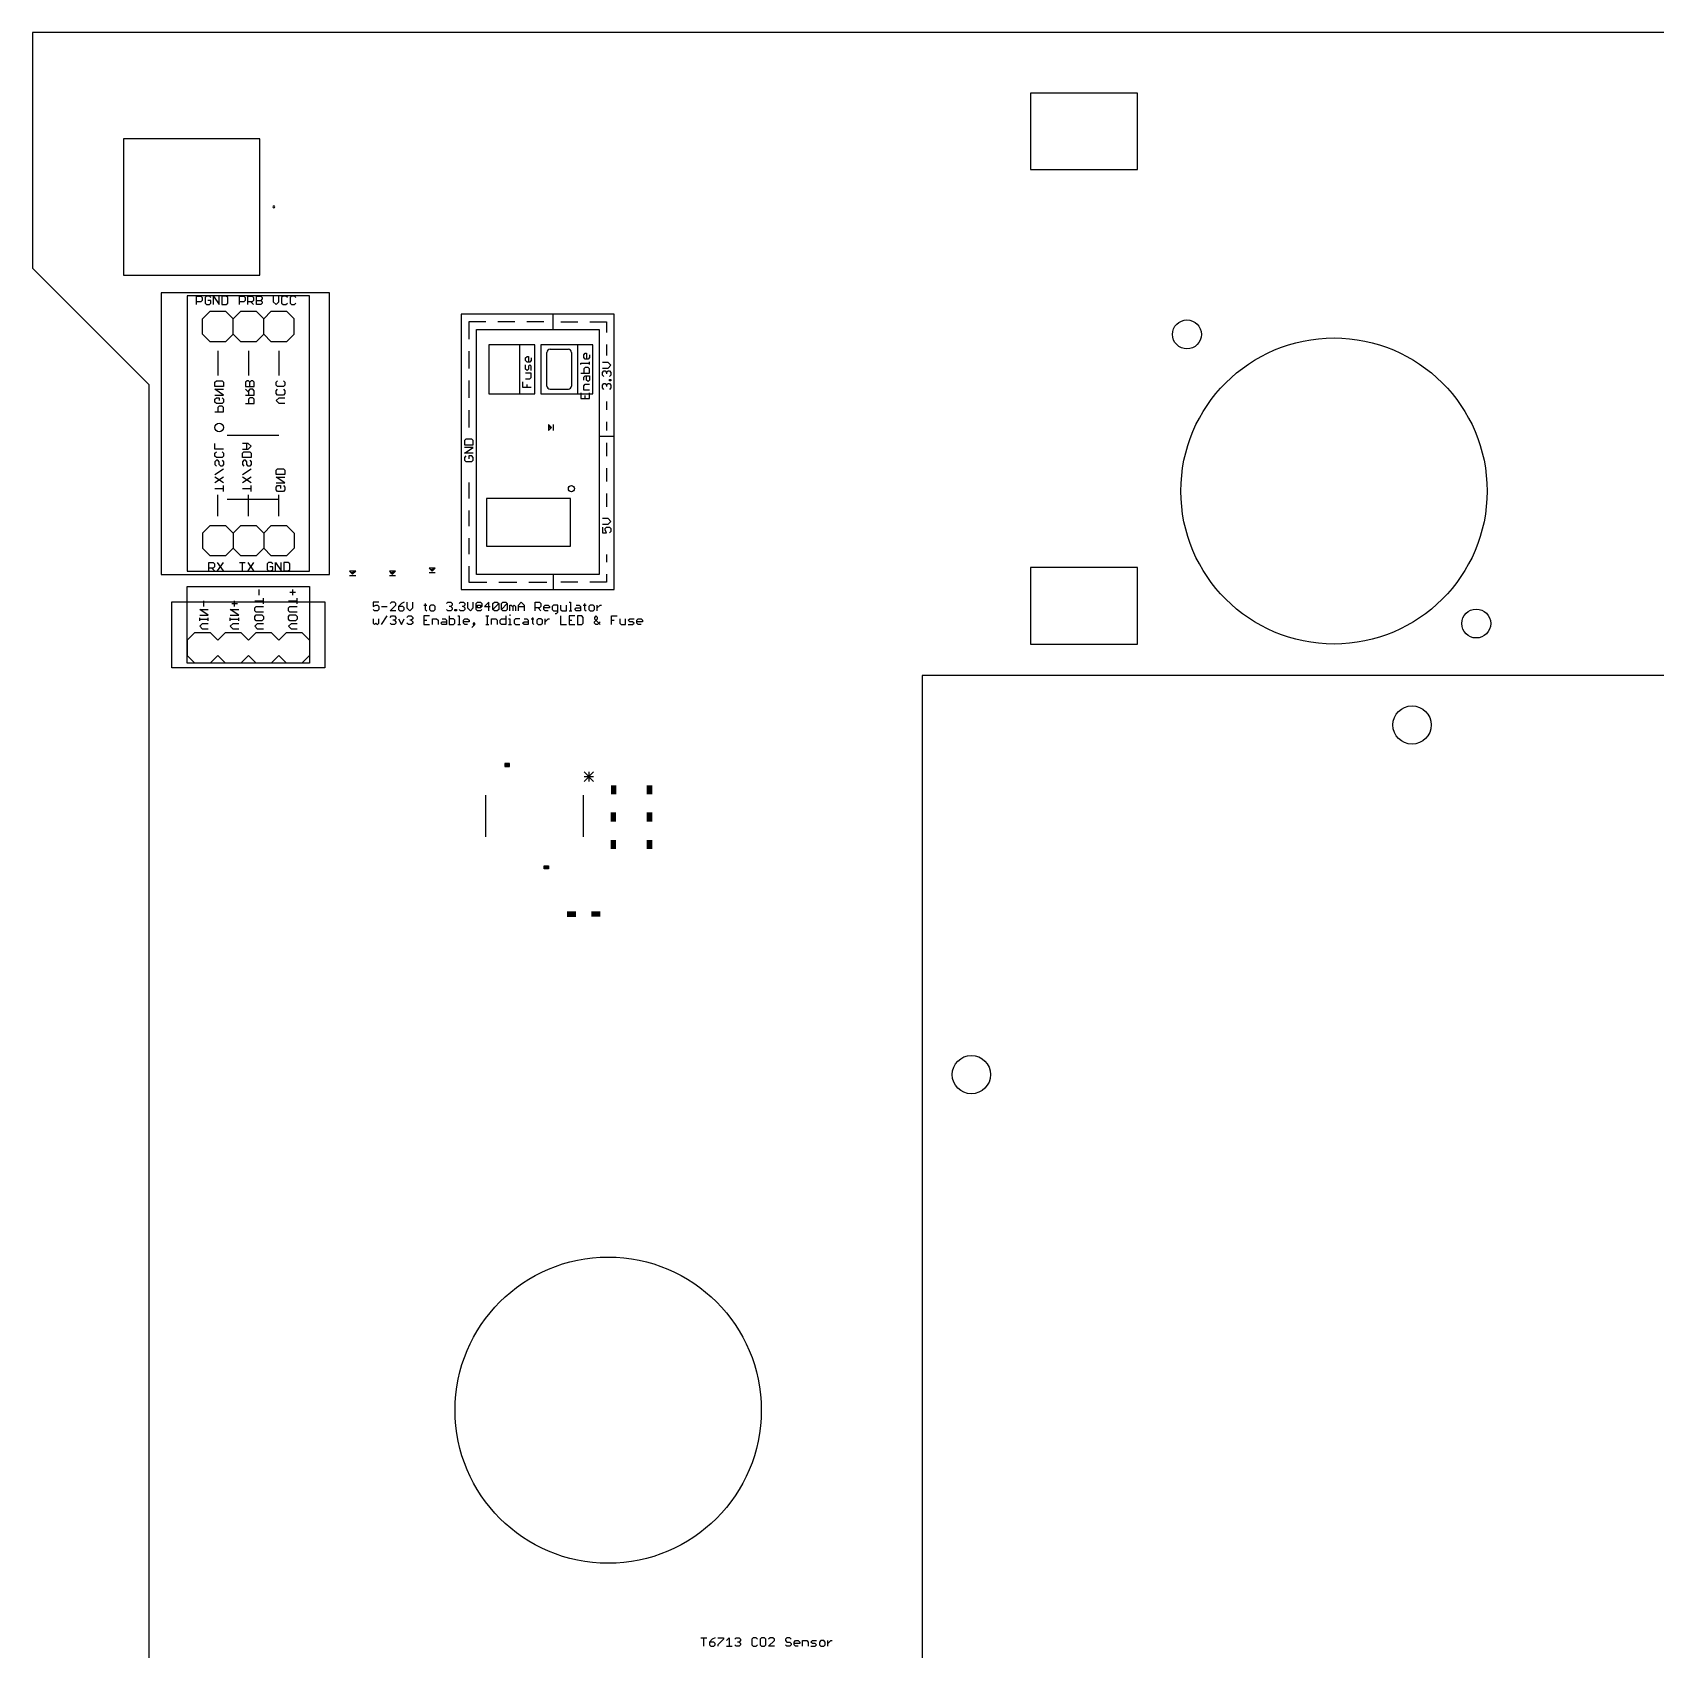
# Model space of a CAD drawing. Extents: x 0 to 11.5, y 0 to 11.2.
# Drawn here: x 0 to 5.3, y 5.93 to 11.21 of the extents above; entities that cross this region are included whole.
import ezdxf

# ---------------------------------------------------------------- set-up
doc = ezdxf.new("R2010")
doc.units = 0
for name, color, linetype in [('20', 53, 'CONTINUOUS'), ('21', 253, 'CONTINUOUS'), ('22', 253, 'CONTINUOUS')]:
    doc.layers.add(name, color=color, linetype=linetype)

# ---------------------------------------------------------------- blocks, each defined once
blk = doc.blocks.new('RECT')
blk.add_solid([(-0.5, -0.5), (0.5, -0.5), (-0.5, 0.5), (0.5, 0.5)])

msp = doc.modelspace()

# ---------------------------------------------------------------- linework, layer by layer
at = {"layer": '20'}
for p, q in [((5.969397, 11.21), (0, 11.21)), ((0, 11.21), (0, 10.44)), ((3.608784, 11.012234), (3.258784, 11.012234)), ((3.258784, 11.012234), (3.258784, 10.762234)), ((3.608784, 10.762234), (3.608784, 11.012234)), ((3.258784, 10.762234), (3.608784, 10.762234)), ((0, 10.44), (0.38, 10.06)), ((0.38, 10.06), (0.38, 1.16)), ((3.608784, 9.462234), (3.258784, 9.462234)), ((3.258784, 9.462234), (3.258784, 9.212234)), ((3.608784, 9.212234), (3.608784, 9.462234)), ((3.258784, 9.212234), (3.608784, 9.212234))]:
    msp.add_line(p, q, dxfattribs=at)
for centre, radius in [((3.769981, 10.223789), 0.04722), ((4.250055, 9.712234), 0.5), ((4.71448, 9.279379), 0.04722), ((4.505, 8.948), 0.0625), ((3.066, 7.806), 0.0625), ((1.88, 6.71), 0.5)]:
    msp.add_circle(centre, radius, dxfattribs=at)
at = {"layer": '21'}
for p, q in [((0.743, 10.863), (0.297, 10.863)), ((0.297, 10.863), (0.297, 10.417)), ((0.743, 10.417), (0.743, 10.863)), ((0.297, 10.417), (0.743, 10.417)), ((0.97, 10.36), (0.42, 10.36)), ((0.42, 10.36), (0.42, 9.44)), ((0.536, 10.321), (0.536, 10.349024)), ((0.536, 10.349024), (0.550012, 10.349024)), ((0.550012, 10.349024), (0.554683, 10.344353)), ((0.554683, 10.335012), (0.550012, 10.330341)), ((0.554683, 10.344353), (0.554683, 10.335012)), ((0.568294, 10.349024), (0.563624, 10.344353)), ((0.563624, 10.344353), (0.563624, 10.325671)), ((0.577635, 10.349024), (0.568294, 10.349024)), ((0.582306, 10.335012), (0.572965, 10.335012)), ((0.582306, 10.344353), (0.577635, 10.349024)), ((0.582306, 10.325671), (0.582306, 10.335012)), ((0.591247, 10.321), (0.591247, 10.349024)), ((0.591247, 10.349024), (0.60993, 10.321)), ((0.60993, 10.321), (0.60993, 10.349024)), ((0.618871, 10.349024), (0.618871, 10.321)), ((0.632883, 10.349024), (0.618871, 10.349024)), ((0.637553, 10.344353), (0.632883, 10.349024)), ((0.637553, 10.325671), (0.637553, 10.344353)), ((0.676, 10.321), (0.676, 10.349024)), ((0.676, 10.349024), (0.690012, 10.349024)), ((0.690012, 10.349024), (0.694683, 10.344353)), ((0.694683, 10.335012), (0.690012, 10.330341)), ((0.694683, 10.344353), (0.694683, 10.335012)), ((0.703624, 10.321), (0.703624, 10.349024)), ((0.703624, 10.349024), (0.717635, 10.349024)), ((0.717635, 10.349024), (0.722306, 10.344353)), ((0.722306, 10.335012), (0.717635, 10.330341)), ((0.722306, 10.344353), (0.722306, 10.335012)), ((0.731247, 10.321), (0.731247, 10.349024)), ((0.731247, 10.349024), (0.745259, 10.349024)), ((0.731247, 10.335012), (0.745259, 10.335012)), ((0.745259, 10.349024), (0.74993, 10.344353)), ((0.74993, 10.339683), (0.745259, 10.335012)), ((0.745259, 10.335012), (0.74993, 10.330341)), ((0.74993, 10.344353), (0.74993, 10.339683)), ((0.786, 10.349024), (0.786, 10.330341)), ((0.804683, 10.330341), (0.804683, 10.349024)), ((0.818294, 10.349024), (0.813624, 10.344353)), ((0.813624, 10.344353), (0.813624, 10.325671)), ((0.827635, 10.349024), (0.818294, 10.349024)), ((0.832306, 10.344353), (0.827635, 10.349024)), ((0.845918, 10.349024), (0.841247, 10.344353)), ((0.841247, 10.344353), (0.841247, 10.325671)), ((0.855259, 10.349024), (0.845918, 10.349024)), ((0.85993, 10.344353), (0.855259, 10.349024)), ((0.97, 9.44), (0.97, 10.36)), ((0.550012, 10.330341), (0.536, 10.330341)), ((0.555, 10.275), (0.58, 10.3)), ((0.563624, 10.325671), (0.568294, 10.321)), ((0.568294, 10.321), (0.577635, 10.321)), ((0.577635, 10.321), (0.582306, 10.325671)), ((0.58, 10.3), (0.63, 10.3)), ((0.618871, 10.321), (0.632883, 10.321)), ((0.63, 10.3), (0.655, 10.275)), ((0.632883, 10.321), (0.637553, 10.325671)), ((0.655, 10.275), (0.68, 10.3)), ((0.690012, 10.330341), (0.676, 10.330341)), ((0.68, 10.3), (0.73, 10.3)), ((0.717635, 10.330341), (0.703624, 10.330341)), ((0.712965, 10.330341), (0.722306, 10.321)), ((0.73, 10.3), (0.755, 10.275)), ((0.745259, 10.321), (0.731247, 10.321)), ((0.74993, 10.325671), (0.745259, 10.321)), ((0.74993, 10.330341), (0.74993, 10.325671)), ((0.755, 10.275), (0.78, 10.3)), ((0.78, 10.3), (0.83, 10.3)), ((0.786, 10.330341), (0.795341, 10.321)), ((0.795341, 10.321), (0.804683, 10.330341)), ((0.813624, 10.325671), (0.818294, 10.321)), ((0.818294, 10.321), (0.827635, 10.321)), ((0.827635, 10.321), (0.832306, 10.325671)), ((0.855, 10.275), (0.83, 10.3)), ((0.841247, 10.325671), (0.845918, 10.321)), ((0.845918, 10.321), (0.855259, 10.321)), ((0.855259, 10.321), (0.85993, 10.325671)), ((1.7, 10.29), (1.4, 10.29)), ((1.4, 10.29), (1.4, 9.39)), ((1.9, 10.29), (1.7, 10.29)), ((1.7, 10.24), (1.7, 10.29)), ((1.9, 9.89), (1.9, 10.29)), ((0.555, 10.225), (0.555, 10.275)), ((0.655, 10.225), (0.655, 10.275)), ((0.755, 10.225), (0.755, 10.275)), ((0.855, 10.225), (0.855, 10.275)), ((1.48042, 10.265), (1.425, 10.265)), ((1.425, 10.265), (1.425, 10.208278)), ((1.45, 9.44), (1.45, 10.24)), ((1.45, 10.24), (1.85, 10.24)), ((1.57521, 10.265), (1.51979, 10.265)), ((1.67, 10.265), (1.61458, 10.265)), ((1.725, 10.265), (1.780315, 10.265)), ((1.819685, 10.265), (1.875, 10.265)), ((1.85, 10.24), (1.85, 9.44)), ((1.875, 10.265), (1.875, 10.229685)), ((0.58, 10.2), (0.555, 10.225)), ((0.63, 10.2), (0.58, 10.2)), ((0.655, 10.225), (0.63, 10.2)), ((0.68, 10.2), (0.655, 10.225)), ((0.73, 10.2), (0.68, 10.2)), ((0.755, 10.225), (0.73, 10.2)), ((0.78, 10.2), (0.755, 10.225)), ((0.83, 10.2), (0.78, 10.2)), ((0.83, 10.2), (0.855, 10.225)), ((1.59, 10.19), (1.49, 10.19)), ((1.49, 10.19), (1.49, 10.03)), ((1.64, 10.19), (1.59, 10.19)), ((1.59, 10.19), (1.59, 10.03)), ((1.64, 10.03), (1.64, 10.19)), ((1.78, 10.19), (1.66, 10.19)), ((1.66, 10.19), (1.66, 10.03)), ((1.83, 10.19), (1.78, 10.19)), ((1.78, 10.19), (1.78, 10.03)), ((1.83, 10.03), (1.83, 10.19)), ((1.875, 10.190315), (1.875, 10.155)), ((1.425, 10.168907), (1.425, 10.112185)), ((1.610317, 10.147388), (1.614988, 10.152059)), ((1.610317, 10.138047), (1.610317, 10.147388)), ((1.614988, 10.133376), (1.610317, 10.138047)), ((1.610317, 10.110423), (1.610317, 10.124435)), ((1.614988, 10.152059), (1.619659, 10.152059)), ((1.624329, 10.133376), (1.614988, 10.133376)), ((1.619659, 10.152059), (1.619659, 10.133376)), ((1.624329, 10.124435), (1.619659, 10.119765)), ((1.629, 10.138047), (1.624329, 10.133376)), ((1.629, 10.119765), (1.624329, 10.124435)), ((1.629, 10.147388), (1.629, 10.138047)), ((1.68, 10.055), (1.68, 10.165)), ((1.69, 10.175), (1.75, 10.175)), ((1.76, 10.165), (1.76, 10.055)), ((1.790976, 10.12496), (1.790976, 10.129631)), ((1.790976, 10.129631), (1.819, 10.129631)), ((1.800317, 10.157388), (1.804988, 10.162059)), ((1.800317, 10.148047), (1.800317, 10.157388)), ((1.804988, 10.143376), (1.800317, 10.148047)), ((1.804988, 10.162059), (1.809659, 10.162059)), ((1.814329, 10.143376), (1.804988, 10.143376)), ((1.809659, 10.162059), (1.809659, 10.143376)), ((1.819, 10.148047), (1.814329, 10.143376)), ((1.819, 10.157388), (1.819, 10.148047)), ((1.819, 10.12496), (1.819, 10.134302)), ((1.879659, 10.132059), (1.860976, 10.132059)), ((1.889, 10.122718), (1.879659, 10.132059)), ((1.425, 10.072815), (1.425, 10.016093)), ((1.614988, 10.105753), (1.610317, 10.110423)), ((1.629, 10.096812), (1.610317, 10.096812)), ((1.610317, 10.078129), (1.624329, 10.078129)), ((1.619659, 10.110423), (1.614988, 10.105753)), ((1.619659, 10.119765), (1.619659, 10.110423)), ((1.624329, 10.078129), (1.629, 10.0828)), ((1.629, 10.105753), (1.629, 10.119765)), ((1.629, 10.0828), (1.629, 10.096812)), ((1.790976, 10.097337), (1.819, 10.097337)), ((1.804988, 10.116019), (1.800317, 10.111349)), ((1.800317, 10.111349), (1.800317, 10.097337)), ((1.800317, 10.083725), (1.804988, 10.088396)), ((1.800317, 10.074384), (1.800317, 10.083725)), ((1.814329, 10.116019), (1.804988, 10.116019)), ((1.804988, 10.088396), (1.819, 10.088396)), ((1.809659, 10.074384), (1.809659, 10.088396)), ((1.814329, 10.069713), (1.809659, 10.074384)), ((1.819, 10.111349), (1.814329, 10.116019)), ((1.819, 10.074384), (1.814329, 10.069713)), ((1.819, 10.097337), (1.819, 10.111349)), ((1.819, 10.088396), (1.819, 10.074384)), ((1.860976, 10.113376), (1.879659, 10.113376)), ((1.860976, 10.099765), (1.865647, 10.104435)), ((1.860976, 10.090423), (1.860976, 10.099765)), ((1.865647, 10.085753), (1.860976, 10.090423)), ((1.865647, 10.104435), (1.870317, 10.104435)), ((1.870317, 10.104435), (1.874988, 10.099765)), ((1.874988, 10.099765), (1.879659, 10.104435)), ((1.874988, 10.099765), (1.874988, 10.095094)), ((1.879659, 10.113376), (1.889, 10.122718)), ((1.879659, 10.104435), (1.884329, 10.104435)), ((1.884329, 10.104435), (1.889, 10.099765)), ((1.889, 10.090423), (1.884329, 10.085753)), ((1.884329, 10.071941), (1.884329, 10.076612)), ((1.884329, 10.076612), (1.889, 10.076612)), ((1.889, 10.071941), (1.884329, 10.071941)), ((1.889, 10.099765), (1.889, 10.090423)), ((1.889, 10.076612), (1.889, 10.071941)), ((1.49, 10.03), (1.59, 10.03)), ((1.59, 10.03), (1.64, 10.03)), ((1.600976, 10.050506), (1.600976, 10.069188)), ((1.629, 10.050506), (1.600976, 10.050506)), ((1.614988, 10.050506), (1.614988, 10.059847)), ((1.66, 10.03), (1.78, 10.03)), ((1.69, 10.045), (1.75, 10.045)), ((1.78, 10.03), (1.83, 10.03)), ((1.790976, 10.033149), (1.790976, 10.014466)), ((1.800317, 10.056102), (1.804988, 10.060772)), ((1.800317, 10.04209), (1.800317, 10.056102)), ((1.819, 10.04209), (1.800317, 10.04209)), ((1.804988, 10.060772), (1.819, 10.060772)), ((1.804988, 10.014466), (1.804988, 10.023808)), ((1.819, 10.014466), (1.819, 10.033149)), ((1.860976, 10.058329), (1.865647, 10.063)), ((1.860976, 10.048988), (1.860976, 10.058329)), ((1.865647, 10.044317), (1.860976, 10.048988)), ((1.865647, 10.063), (1.870317, 10.063)), ((1.870317, 10.063), (1.874988, 10.058329)), ((1.874988, 10.058329), (1.879659, 10.063)), ((1.874988, 10.058329), (1.874988, 10.053659)), ((1.879659, 10.063), (1.884329, 10.063)), ((1.884329, 10.063), (1.889, 10.058329)), ((1.889, 10.048988), (1.884329, 10.044317)), ((1.889, 10.058329), (1.889, 10.048988)), ((1.425, 9.976722), (1.425, 9.92)), ((1.790976, 10.014466), (1.819, 10.014466)), ((1.875, 10.005), (1.875, 9.977185)), ((1.695, 9.92), (1.685, 9.93)), ((1.685, 9.93), (1.685, 9.925)), ((1.685, 9.925), (1.685, 9.91)), ((1.69, 9.92), (1.685, 9.925)), ((1.685, 9.91), (1.69, 9.915)), ((1.69, 9.915), (1.695, 9.92)), ((1.69, 9.92), (1.69, 9.915)), ((1.7, 9.93), (1.7, 9.91)), ((1.875, 9.937815), (1.875, 9.91)), ((0.804, 9.894), (0.636, 9.894)), ((1.415647, 9.882059), (1.410976, 9.877388)), ((1.410976, 9.877388), (1.410976, 9.863376)), ((1.410976, 9.863376), (1.439, 9.863376)), ((1.434329, 9.882059), (1.415647, 9.882059)), ((1.439, 9.877388), (1.434329, 9.882059)), ((1.439, 9.863376), (1.439, 9.877388)), ((1.9, 9.89), (1.85, 9.89)), ((1.875, 9.87), (1.875, 9.826247)), ((1.9, 9.39), (1.9, 9.89)), ((1.410976, 9.835753), (1.439, 9.854435)), ((1.439, 9.854435), (1.410976, 9.854435)), ((1.439, 9.835753), (1.410976, 9.835753)), ((1.415647, 9.826812), (1.410976, 9.822141)), ((1.410976, 9.822141), (1.410976, 9.8128)), ((1.410976, 9.8128), (1.415647, 9.808129)), ((1.415647, 9.808129), (1.434329, 9.808129)), ((1.434329, 9.826812), (1.424988, 9.826812)), ((1.424988, 9.826812), (1.424988, 9.81747)), ((1.439, 9.822141), (1.434329, 9.826812)), ((1.434329, 9.808129), (1.439, 9.8128)), ((1.439, 9.8128), (1.439, 9.822141)), ((1.875, 9.786877), (1.875, 9.743123)), ((1.425, 9.74), (1.425, 9.688278)), ((1.875, 9.703753), (1.875, 9.66)), ((0.636, 9.686), (0.804, 9.686)), ((1.425, 9.648907), (1.425, 9.597185)), ((1.483, 9.688), (1.483, 9.532)), ((1.757, 9.688), (1.483, 9.688)), ((1.757, 9.532), (1.757, 9.688)), ((0.58, 9.6), (0.555, 9.575)), ((0.58, 9.6), (0.63, 9.6)), ((0.63, 9.6), (0.655, 9.575)), ((0.655, 9.575), (0.68, 9.6)), ((0.68, 9.6), (0.73, 9.6)), ((0.73, 9.6), (0.755, 9.575)), ((0.755, 9.575), (0.78, 9.6)), ((0.78, 9.6), (0.83, 9.6)), ((0.83, 9.6), (0.855, 9.575)), ((1.879659, 9.622059), (1.860976, 9.622059)), ((1.860976, 9.603376), (1.879659, 9.603376)), ((1.860976, 9.594435), (1.860976, 9.575753)), ((1.870317, 9.589765), (1.874988, 9.594435)), ((1.874988, 9.594435), (1.884329, 9.594435)), ((1.889, 9.612718), (1.879659, 9.622059)), ((1.879659, 9.603376), (1.889, 9.612718)), ((1.884329, 9.594435), (1.889, 9.589765)), ((0.555, 9.575), (0.555, 9.525)), ((0.655, 9.575), (0.655, 9.525)), ((0.755, 9.575), (0.755, 9.525)), ((0.855, 9.575), (0.855, 9.525)), ((1.425, 9.557815), (1.425, 9.506093)), ((1.860976, 9.575753), (1.874988, 9.575753)), ((1.870317, 9.585094), (1.870317, 9.589765)), ((1.874988, 9.575753), (1.870317, 9.585094)), ((1.889, 9.580423), (1.884329, 9.575753)), ((1.889, 9.589765), (1.889, 9.580423)), ((0.555, 9.525), (0.58, 9.5)), ((0.63, 9.5), (0.58, 9.5)), ((0.655, 9.525), (0.63, 9.5)), ((0.68, 9.5), (0.655, 9.525)), ((0.73, 9.5), (0.68, 9.5)), ((0.755, 9.525), (0.73, 9.5)), ((0.78, 9.5), (0.755, 9.525)), ((0.83, 9.5), (0.78, 9.5)), ((0.855, 9.525), (0.83, 9.5)), ((1.483, 9.532), (1.757, 9.532)), ((1.875, 9.505), (1.875, 9.479685)), ((0.42, 9.44), (0.97, 9.44)), ((0.576, 9.451), (0.576, 9.479024)), ((0.576, 9.479024), (0.590012, 9.479024)), ((0.590012, 9.460341), (0.576, 9.460341)), ((0.585341, 9.460341), (0.594683, 9.451)), ((0.590012, 9.479024), (0.594683, 9.474353)), ((0.594683, 9.465012), (0.590012, 9.460341)), ((0.594683, 9.474353), (0.594683, 9.465012)), ((0.603624, 9.479024), (0.622306, 9.451)), ((0.622306, 9.479024), (0.603624, 9.451)), ((0.676, 9.479024), (0.694683, 9.479024)), ((0.685341, 9.451), (0.685341, 9.479024)), ((0.703624, 9.479024), (0.722306, 9.451)), ((0.722306, 9.479024), (0.703624, 9.451)), ((0.770671, 9.479024), (0.766, 9.474353)), ((0.766, 9.474353), (0.766, 9.455671)), ((0.766, 9.455671), (0.770671, 9.451)), ((0.780012, 9.479024), (0.770671, 9.479024)), ((0.770671, 9.451), (0.780012, 9.451)), ((0.784683, 9.465012), (0.775341, 9.465012)), ((0.784683, 9.474353), (0.780012, 9.479024)), ((0.780012, 9.451), (0.784683, 9.455671)), ((0.784683, 9.455671), (0.784683, 9.465012)), ((0.793624, 9.451), (0.793624, 9.479024)), ((0.793624, 9.479024), (0.812306, 9.451)), ((0.812306, 9.451), (0.812306, 9.479024)), ((0.821247, 9.479024), (0.821247, 9.451)), ((0.835259, 9.479024), (0.821247, 9.479024)), ((0.821247, 9.451), (0.835259, 9.451)), ((0.83993, 9.474353), (0.835259, 9.479024)), ((0.835259, 9.451), (0.83993, 9.455671)), ((0.83993, 9.455671), (0.83993, 9.474353)), ((1.0504, 9.4503), (1.0354, 9.4503)), ((1.0354, 9.4503), (1.0404, 9.4453)), ((1.0554, 9.4353), (1.0354, 9.4353)), ((1.0404, 9.4453), (1.0454, 9.4403)), ((1.0454, 9.4453), (1.0404, 9.4453)), ((1.0454, 9.4403), (1.0554, 9.4503)), ((1.0454, 9.4453), (1.0504, 9.4503)), ((1.0554, 9.4503), (1.0504, 9.4503)), ((1.1804, 9.4503), (1.1654, 9.4503)), ((1.1654, 9.4503), (1.1704, 9.4453)), ((1.1854, 9.4353), (1.1654, 9.4353)), ((1.1704, 9.4453), (1.1754, 9.4403)), ((1.1754, 9.4453), (1.1704, 9.4453)), ((1.1754, 9.4403), (1.1854, 9.4503)), ((1.1754, 9.4453), (1.1804, 9.4503)), ((1.1854, 9.4503), (1.1804, 9.4503)), ((1.3104, 9.4603), (1.2954, 9.4603)), ((1.2954, 9.4603), (1.3004, 9.4553)), ((1.3154, 9.4453), (1.2954, 9.4453)), ((1.3004, 9.4553), (1.3054, 9.4503)), ((1.3054, 9.4553), (1.3004, 9.4553)), ((1.3054, 9.4503), (1.3154, 9.4603)), ((1.3054, 9.4553), (1.3104, 9.4603)), ((1.3154, 9.4603), (1.3104, 9.4603)), ((1.425, 9.466722), (1.425, 9.415)), ((1.85, 9.44), (1.45, 9.44)), ((1.7, 9.44), (1.7, 9.39)), ((1.875, 9.440315), (1.875, 9.415)), ((1.4, 9.39), (1.7, 9.39)), ((1.425, 9.415), (1.483753, 9.415)), ((1.523123, 9.415), (1.581877, 9.415)), ((1.621247, 9.415), (1.68, 9.415)), ((1.7, 9.39), (1.9, 9.39)), ((1.780315, 9.415), (1.725, 9.415)), ((1.875, 9.415), (1.819685, 9.415)), ((0.455, 9.135), (0.455, 9.35)), ((0.455, 9.35), (0.955, 9.35)), ((0.955, 9.35), (0.955, 9.135)), ((1.131123, 9.349024), (1.112441, 9.349024)), ((1.112441, 9.349024), (1.112441, 9.335012)), ((1.112441, 9.335012), (1.121782, 9.339683)), ((1.121782, 9.339683), (1.126453, 9.339683)), ((1.126453, 9.339683), (1.131123, 9.335012)), ((1.131123, 9.335012), (1.131123, 9.325671)), ((1.140064, 9.335012), (1.158747, 9.335012)), ((1.172358, 9.349024), (1.167688, 9.344353)), ((1.167688, 9.321), (1.18637, 9.339683)), ((1.1817, 9.349024), (1.172358, 9.349024)), ((1.18637, 9.344353), (1.1817, 9.349024)), ((1.18637, 9.339683), (1.18637, 9.344353)), ((1.204652, 9.344353), (1.195311, 9.335012)), ((1.195311, 9.335012), (1.195311, 9.325671)), ((1.209323, 9.335012), (1.195311, 9.335012)), ((1.213994, 9.349024), (1.204652, 9.344353)), ((1.213994, 9.330341), (1.209323, 9.335012)), ((1.213994, 9.325671), (1.213994, 9.330341)), ((1.222935, 9.349024), (1.222935, 9.330341)), ((1.222935, 9.330341), (1.232276, 9.321)), ((1.232276, 9.321), (1.241617, 9.330341)), ((1.241617, 9.330341), (1.241617, 9.349024)), ((1.278182, 9.339683), (1.287523, 9.339683)), ((1.282852, 9.344353), (1.282852, 9.325671)), ((1.301268, 9.339683), (1.296597, 9.335012)), ((1.296597, 9.335012), (1.296597, 9.325671)), ((1.310609, 9.339683), (1.301268, 9.339683)), ((1.31528, 9.335012), (1.310609, 9.339683)), ((1.31528, 9.325671), (1.31528, 9.335012)), ((1.351844, 9.344353), (1.356515, 9.349024)), ((1.356515, 9.349024), (1.365856, 9.349024)), ((1.365856, 9.335012), (1.361186, 9.335012)), ((1.365856, 9.349024), (1.370527, 9.344353)), ((1.370527, 9.339683), (1.365856, 9.335012)), ((1.365856, 9.335012), (1.370527, 9.330341)), ((1.370527, 9.344353), (1.370527, 9.339683)), ((1.370527, 9.330341), (1.370527, 9.325671)), ((1.39328, 9.344353), (1.39795, 9.349024)), ((1.39795, 9.349024), (1.407292, 9.349024)), ((1.407292, 9.335012), (1.402621, 9.335012)), ((1.407292, 9.349024), (1.411962, 9.344353)), ((1.411962, 9.339683), (1.407292, 9.335012)), ((1.407292, 9.335012), (1.411962, 9.330341)), ((1.411962, 9.344353), (1.411962, 9.339683)), ((1.411962, 9.330341), (1.411962, 9.325671)), ((1.420903, 9.349024), (1.420903, 9.330341)), ((1.420903, 9.330341), (1.430245, 9.321)), ((1.430245, 9.321), (1.439586, 9.330341)), ((1.439586, 9.330341), (1.439586, 9.349024)), ((1.448527, 9.344353), (1.453197, 9.349024)), ((1.448527, 9.325671), (1.448527, 9.344353)), ((1.453197, 9.349024), (1.462539, 9.349024)), ((1.453197, 9.330341), (1.453197, 9.339683)), ((1.453197, 9.339683), (1.462539, 9.339683)), ((1.462539, 9.330341), (1.453197, 9.330341)), ((1.462539, 9.349024), (1.467209, 9.344353)), ((1.462539, 9.339683), (1.462539, 9.330341)), ((1.467209, 9.335012), (1.462539, 9.330341)), ((1.467209, 9.344353), (1.467209, 9.335012)), ((1.490162, 9.349024), (1.47615, 9.335012)), ((1.47615, 9.335012), (1.494833, 9.335012)), ((1.490162, 9.321), (1.490162, 9.349024)), ((1.503774, 9.344353), (1.508445, 9.349024)), ((1.503774, 9.325671), (1.503774, 9.344353)), ((1.503774, 9.325671), (1.522456, 9.344353)), ((1.508445, 9.349024), (1.517786, 9.349024)), ((1.517786, 9.349024), (1.522456, 9.344353)), ((1.522456, 9.344353), (1.522456, 9.325671)), ((1.531397, 9.344353), (1.536068, 9.349024)), ((1.531397, 9.325671), (1.531397, 9.344353)), ((1.531397, 9.325671), (1.55008, 9.344353)), ((1.536068, 9.349024), (1.545409, 9.349024)), ((1.545409, 9.349024), (1.55008, 9.344353)), ((1.55008, 9.344353), (1.55008, 9.325671)), ((1.559021, 9.321), (1.559021, 9.339683)), ((1.559021, 9.339683), (1.563692, 9.339683)), ((1.563692, 9.339683), (1.568362, 9.335012)), ((1.568362, 9.335012), (1.573033, 9.339683)), ((1.568362, 9.335012), (1.568362, 9.321)), ((1.573033, 9.339683), (1.577703, 9.335012)), ((1.577703, 9.335012), (1.577703, 9.321)), ((1.586644, 9.339683), (1.595986, 9.349024)), ((1.586644, 9.321), (1.586644, 9.339683)), ((1.586644, 9.335012), (1.605327, 9.335012)), ((1.595986, 9.349024), (1.605327, 9.339683)), ((1.605327, 9.339683), (1.605327, 9.321)), ((1.641891, 9.321), (1.641891, 9.349024)), ((1.641891, 9.349024), (1.655903, 9.349024)), ((1.655903, 9.330341), (1.641891, 9.330341)), ((1.651233, 9.330341), (1.660574, 9.321)), ((1.655903, 9.349024), (1.660574, 9.344353)), ((1.660574, 9.335012), (1.655903, 9.330341)), ((1.660574, 9.344353), (1.660574, 9.335012)), ((1.669515, 9.335012), (1.674186, 9.339683)), ((1.669515, 9.325671), (1.669515, 9.335012)), ((1.688198, 9.330341), (1.669515, 9.330341)), ((1.674186, 9.339683), (1.683527, 9.339683)), ((1.683527, 9.339683), (1.688198, 9.335012)), ((1.688198, 9.335012), (1.688198, 9.330341)), ((1.701809, 9.339683), (1.697139, 9.335012)), ((1.697139, 9.335012), (1.697139, 9.325671)), ((1.715821, 9.339683), (1.701809, 9.339683)), ((1.715821, 9.316329), (1.715821, 9.339683)), ((1.724762, 9.339683), (1.724762, 9.325671)), ((1.743445, 9.321), (1.743445, 9.339683)), ((1.752386, 9.349024), (1.757056, 9.349024)), ((1.757056, 9.349024), (1.757056, 9.321)), ((1.770801, 9.325671), (1.775472, 9.330341)), ((1.775472, 9.339683), (1.784813, 9.339683)), ((1.775472, 9.330341), (1.789484, 9.330341)), ((1.784813, 9.339683), (1.789484, 9.335012)), ((1.789484, 9.335012), (1.789484, 9.321)), ((1.798425, 9.339683), (1.807766, 9.339683)), ((1.803095, 9.344353), (1.803095, 9.325671)), ((1.821511, 9.339683), (1.816841, 9.335012)), ((1.816841, 9.335012), (1.816841, 9.325671)), ((1.830852, 9.339683), (1.821511, 9.339683)), ((1.835523, 9.335012), (1.830852, 9.339683)), ((1.835523, 9.325671), (1.835523, 9.335012)), ((1.844464, 9.321), (1.844464, 9.339683)), ((1.844464, 9.330341), (1.853805, 9.339683)), ((1.853805, 9.339683), (1.858476, 9.339683)), ((1.117111, 9.321), (1.112441, 9.325671)), ((1.112441, 9.294683), (1.112441, 9.280671)), ((1.112441, 9.280671), (1.117111, 9.276)), ((1.126453, 9.321), (1.117111, 9.321)), ((1.117111, 9.276), (1.121782, 9.280671)), ((1.121782, 9.280671), (1.126453, 9.276)), ((1.131123, 9.325671), (1.126453, 9.321)), ((1.126453, 9.276), (1.131123, 9.280671)), ((1.131123, 9.280671), (1.131123, 9.294683)), ((1.140064, 9.276), (1.158747, 9.304024)), ((1.18637, 9.321), (1.167688, 9.321)), ((1.167688, 9.299353), (1.172358, 9.304024)), ((1.172358, 9.276), (1.167688, 9.280671)), ((1.172358, 9.304024), (1.1817, 9.304024)), ((1.1817, 9.276), (1.172358, 9.276)), ((1.1817, 9.290012), (1.177029, 9.290012)), ((1.1817, 9.304024), (1.18637, 9.299353)), ((1.18637, 9.294683), (1.1817, 9.290012)), ((1.1817, 9.290012), (1.18637, 9.285341)), ((1.18637, 9.280671), (1.1817, 9.276)), ((1.18637, 9.299353), (1.18637, 9.294683)), ((1.18637, 9.285341), (1.18637, 9.280671)), ((1.195311, 9.325671), (1.199982, 9.321)), ((1.195311, 9.294683), (1.204652, 9.276)), ((1.199982, 9.321), (1.209323, 9.321)), ((1.204652, 9.276), (1.213994, 9.294683)), ((1.209323, 9.321), (1.213994, 9.325671)), ((1.222935, 9.299353), (1.227605, 9.304024)), ((1.227605, 9.276), (1.222935, 9.280671)), ((1.227605, 9.304024), (1.236947, 9.304024)), ((1.236947, 9.276), (1.227605, 9.276)), ((1.236947, 9.290012), (1.232276, 9.290012)), ((1.236947, 9.304024), (1.241617, 9.299353)), ((1.241617, 9.294683), (1.236947, 9.290012)), ((1.236947, 9.290012), (1.241617, 9.285341)), ((1.241617, 9.280671), (1.236947, 9.276)), ((1.241617, 9.299353), (1.241617, 9.294683)), ((1.241617, 9.285341), (1.241617, 9.280671)), ((1.296864, 9.304024), (1.278182, 9.304024)), ((1.278182, 9.304024), (1.278182, 9.276)), ((1.278182, 9.290012), (1.287523, 9.290012)), ((1.278182, 9.276), (1.296864, 9.276)), ((1.282852, 9.325671), (1.287523, 9.321)), ((1.296597, 9.325671), (1.301268, 9.321)), ((1.301268, 9.321), (1.310609, 9.321)), ((1.305805, 9.276), (1.305805, 9.294683)), ((1.305805, 9.294683), (1.319817, 9.294683)), ((1.310609, 9.321), (1.31528, 9.325671)), ((1.319817, 9.294683), (1.324488, 9.290012)), ((1.324488, 9.290012), (1.324488, 9.276)), ((1.333429, 9.280671), (1.338099, 9.285341)), ((1.338099, 9.276), (1.333429, 9.280671)), ((1.338099, 9.294683), (1.347441, 9.294683)), ((1.338099, 9.285341), (1.352111, 9.285341)), ((1.352111, 9.276), (1.338099, 9.276)), ((1.347441, 9.294683), (1.352111, 9.290012)), ((1.356515, 9.321), (1.351844, 9.325671)), ((1.352111, 9.290012), (1.352111, 9.276)), ((1.365856, 9.321), (1.356515, 9.321)), ((1.361052, 9.304024), (1.361052, 9.276)), ((1.375064, 9.294683), (1.361052, 9.294683)), ((1.361052, 9.276), (1.375064, 9.276)), ((1.370527, 9.325671), (1.365856, 9.321)), ((1.379735, 9.290012), (1.375064, 9.294683)), ((1.375064, 9.276), (1.379735, 9.280671)), ((1.379468, 9.321), (1.379468, 9.325671)), ((1.379468, 9.325671), (1.384139, 9.325671)), ((1.384139, 9.321), (1.379468, 9.321)), ((1.379735, 9.280671), (1.379735, 9.290012)), ((1.384139, 9.325671), (1.384139, 9.321)), ((1.388676, 9.304024), (1.393346, 9.304024)), ((1.388676, 9.276), (1.398017, 9.276)), ((1.39795, 9.321), (1.39328, 9.325671)), ((1.393346, 9.304024), (1.393346, 9.276)), ((1.407292, 9.321), (1.39795, 9.321)), ((1.407092, 9.290012), (1.411762, 9.294683)), ((1.407092, 9.280671), (1.407092, 9.290012)), ((1.425774, 9.285341), (1.407092, 9.285341)), ((1.411762, 9.276), (1.407092, 9.280671)), ((1.411962, 9.325671), (1.407292, 9.321)), ((1.411762, 9.294683), (1.421103, 9.294683)), ((1.421103, 9.276), (1.411762, 9.276)), ((1.421103, 9.294683), (1.425774, 9.290012)), ((1.425774, 9.290012), (1.425774, 9.285341)), ((1.434715, 9.266659), (1.444056, 9.276)), ((1.444056, 9.280671), (1.439386, 9.280671)), ((1.439386, 9.280671), (1.439386, 9.276)), ((1.439386, 9.276), (1.444056, 9.276)), ((1.444056, 9.276), (1.444056, 9.280671)), ((1.453197, 9.321), (1.448527, 9.325671)), ((1.462539, 9.321), (1.453197, 9.321)), ((1.467209, 9.325671), (1.462539, 9.321)), ((1.480754, 9.304024), (1.490096, 9.304024)), ((1.480754, 9.276), (1.490096, 9.276)), ((1.485425, 9.276), (1.485425, 9.304024)), ((1.49917, 9.276), (1.49917, 9.294683)), ((1.49917, 9.294683), (1.513182, 9.294683)), ((1.508445, 9.321), (1.503774, 9.325671)), ((1.517786, 9.321), (1.508445, 9.321)), ((1.513182, 9.294683), (1.517853, 9.290012)), ((1.522456, 9.325671), (1.517786, 9.321)), ((1.517853, 9.290012), (1.517853, 9.276)), ((1.526794, 9.290012), (1.531464, 9.294683)), ((1.526794, 9.280671), (1.526794, 9.290012)), ((1.531464, 9.276), (1.526794, 9.280671)), ((1.536068, 9.321), (1.531397, 9.325671)), ((1.531464, 9.294683), (1.545476, 9.294683)), ((1.545476, 9.276), (1.531464, 9.276)), ((1.545409, 9.321), (1.536068, 9.321)), ((1.55008, 9.325671), (1.545409, 9.321)), ((1.545476, 9.304024), (1.545476, 9.276)), ((1.554417, 9.294683), (1.559088, 9.294683)), ((1.554417, 9.276), (1.563758, 9.276)), ((1.559088, 9.308695), (1.559088, 9.304024)), ((1.559088, 9.294683), (1.559088, 9.276)), ((1.577503, 9.294683), (1.572833, 9.290012)), ((1.572833, 9.290012), (1.572833, 9.280671)), ((1.572833, 9.280671), (1.577503, 9.276)), ((1.591515, 9.294683), (1.577503, 9.294683)), ((1.577503, 9.276), (1.591515, 9.276)), ((1.600456, 9.280671), (1.605127, 9.285341)), ((1.605127, 9.276), (1.600456, 9.280671)), ((1.605127, 9.294683), (1.614468, 9.294683)), ((1.605127, 9.285341), (1.619139, 9.285341)), ((1.619139, 9.276), (1.605127, 9.276)), ((1.614468, 9.294683), (1.619139, 9.290012)), ((1.619139, 9.290012), (1.619139, 9.276)), ((1.62808, 9.294683), (1.637421, 9.294683)), ((1.63275, 9.299353), (1.63275, 9.280671)), ((1.63275, 9.280671), (1.637421, 9.276)), ((1.651166, 9.294683), (1.646496, 9.290012)), ((1.646496, 9.290012), (1.646496, 9.280671)), ((1.646496, 9.280671), (1.651166, 9.276)), ((1.660508, 9.294683), (1.651166, 9.294683)), ((1.651166, 9.276), (1.660508, 9.276)), ((1.665178, 9.290012), (1.660508, 9.294683)), ((1.660508, 9.276), (1.665178, 9.280671)), ((1.665178, 9.280671), (1.665178, 9.290012)), ((1.674186, 9.321), (1.669515, 9.325671)), ((1.674119, 9.276), (1.674119, 9.294683)), ((1.674119, 9.285341), (1.68346, 9.294683)), ((1.683527, 9.321), (1.674186, 9.321)), ((1.68346, 9.294683), (1.688131, 9.294683)), ((1.697139, 9.325671), (1.701809, 9.321)), ((1.701809, 9.321), (1.715821, 9.321)), ((1.70648, 9.311659), (1.71115, 9.311659)), ((1.71115, 9.311659), (1.715821, 9.316329)), ((1.724762, 9.325671), (1.729433, 9.321)), ((1.724762, 9.304024), (1.724762, 9.276)), ((1.724762, 9.276), (1.743445, 9.276)), ((1.729433, 9.321), (1.743445, 9.321)), ((1.752386, 9.321), (1.761727, 9.321)), ((1.771068, 9.304024), (1.752386, 9.304024)), ((1.752386, 9.304024), (1.752386, 9.276)), ((1.752386, 9.290012), (1.761727, 9.290012)), ((1.752386, 9.276), (1.771068, 9.276)), ((1.775472, 9.321), (1.770801, 9.325671)), ((1.789484, 9.321), (1.775472, 9.321)), ((1.780009, 9.304024), (1.780009, 9.276)), ((1.794021, 9.304024), (1.780009, 9.304024)), ((1.780009, 9.276), (1.794021, 9.276)), ((1.798692, 9.299353), (1.794021, 9.304024)), ((1.794021, 9.276), (1.798692, 9.280671)), ((1.798692, 9.280671), (1.798692, 9.299353)), ((1.803095, 9.325671), (1.807766, 9.321)), ((1.816841, 9.325671), (1.821511, 9.321)), ((1.821511, 9.321), (1.830852, 9.321)), ((1.830852, 9.321), (1.835523, 9.325671)), ((1.839927, 9.304024), (1.835256, 9.299353)), ((1.835256, 9.299353), (1.835256, 9.294683)), ((1.835256, 9.285341), (1.844598, 9.294683)), ((1.835256, 9.294683), (1.853939, 9.276)), ((1.835256, 9.280671), (1.835256, 9.285341)), ((1.839927, 9.276), (1.835256, 9.280671)), ((1.844598, 9.299353), (1.839927, 9.304024)), ((1.844598, 9.276), (1.839927, 9.276)), ((1.844598, 9.294683), (1.844598, 9.299353)), ((1.853939, 9.285341), (1.844598, 9.276)), ((1.890503, 9.276), (1.890503, 9.304024)), ((1.890503, 9.304024), (1.909186, 9.304024)), ((1.890503, 9.290012), (1.899845, 9.290012)), ((1.918127, 9.294683), (1.918127, 9.280671)), ((1.918127, 9.280671), (1.922797, 9.276)), ((1.922797, 9.276), (1.936809, 9.276)), ((1.936809, 9.276), (1.936809, 9.294683)), ((1.94575, 9.290012), (1.950421, 9.294683)), ((1.950421, 9.285341), (1.94575, 9.290012)), ((1.94575, 9.276), (1.959762, 9.276)), ((1.950421, 9.294683), (1.964433, 9.294683)), ((1.959762, 9.285341), (1.950421, 9.285341)), ((1.964433, 9.280671), (1.959762, 9.285341)), ((1.959762, 9.276), (1.964433, 9.280671)), ((1.973374, 9.290012), (1.978045, 9.294683)), ((1.973374, 9.280671), (1.973374, 9.290012)), ((1.992056, 9.285341), (1.973374, 9.285341)), ((1.978045, 9.276), (1.973374, 9.280671)), ((1.978045, 9.294683), (1.987386, 9.294683)), ((1.987386, 9.276), (1.978045, 9.276)), ((1.987386, 9.294683), (1.992056, 9.290012)), ((1.992056, 9.290012), (1.992056, 9.285341)), ((0.53, 9.25), (0.505, 9.225)), ((0.505, 9.225), (0.505, 9.175)), ((0.53, 9.25), (0.58, 9.25)), ((0.58, 9.25), (0.605, 9.225)), ((0.605, 9.225), (0.63, 9.25)), ((0.63, 9.25), (0.68, 9.25)), ((0.68, 9.25), (0.705, 9.225)), ((0.705, 9.225), (0.73, 9.25)), ((0.73, 9.25), (0.78, 9.25)), ((0.78, 9.25), (0.805, 9.225)), ((0.83, 9.25), (0.805, 9.225)), ((0.83, 9.25), (0.88, 9.25)), ((0.88, 9.25), (0.905, 9.225)), ((0.905, 9.225), (0.905, 9.175)), ((0.505, 9.175), (0.53, 9.15)), ((0.605, 9.175), (0.58, 9.15)), ((0.63, 9.15), (0.605, 9.175)), ((0.705, 9.175), (0.68, 9.15)), ((0.73, 9.15), (0.705, 9.175)), ((0.805, 9.175), (0.78, 9.15)), ((0.805, 9.175), (0.83, 9.15)), ((0.905, 9.175), (0.88, 9.15)), ((0.955, 9.135), (0.455, 9.135)), ((0.58, 9.15), (0.53, 9.15)), ((0.68, 9.15), (0.63, 9.15)), ((0.78, 9.15), (0.73, 9.15)), ((0.88, 9.15), (0.83, 9.15)), ((1.557633, 8.8224), (1.542633, 8.8224)), ((1.542633, 8.8224), (1.542633, 8.8124)), ((1.542633, 8.822), (1.557633, 8.822)), ((1.542633, 8.821), (1.557633, 8.821)), ((1.542633, 8.82), (1.557633, 8.82)), ((1.542633, 8.819), (1.557633, 8.819)), ((1.542633, 8.818), (1.557633, 8.818)), ((1.542633, 8.817), (1.557633, 8.817)), ((1.542633, 8.816), (1.557633, 8.816)), ((1.542633, 8.815), (1.557633, 8.815)), ((1.542633, 8.814), (1.557633, 8.814)), ((1.542633, 8.813), (1.557633, 8.813)), ((1.542633, 8.8124), (1.557633, 8.8124)), ((1.557633, 8.8124), (1.557633, 8.8224)), ((1.8324, 8.7949), (1.80104, 8.76354)), ((1.80104, 8.7949), (1.8324, 8.76354)), ((1.80104, 8.77922), (1.8324, 8.77922)), ((1.81672, 8.7949), (1.81672, 8.76354)), ((1.4797, 8.7184), (1.4797, 8.5824)), ((1.7997, 8.5824), (1.7997, 8.7184)), ((1.670586, 8.4784), (1.670586, 8.4884)), ((1.670586, 8.4884), (1.685586, 8.4884)), ((1.670586, 8.488), (1.685586, 8.488)), ((1.670586, 8.487), (1.685586, 8.487)), ((1.670586, 8.486), (1.685586, 8.486)), ((1.670586, 8.485), (1.685586, 8.485)), ((1.670586, 8.484), (1.685586, 8.484)), ((1.670586, 8.483), (1.685586, 8.483)), ((1.670586, 8.482), (1.685586, 8.482)), ((1.670586, 8.481), (1.685586, 8.481)), ((1.670586, 8.48), (1.685586, 8.48)), ((1.685586, 8.4884), (1.685586, 8.4784)), ((1.670586, 8.479), (1.685586, 8.479)), ((1.685586, 8.4784), (1.670586, 8.4784)), ((2.182926, 5.966624), (2.201609, 5.966624)), ((2.192267, 5.9386), (2.192267, 5.966624)), ((2.219891, 5.961953), (2.21055, 5.952612)), ((2.21055, 5.952612), (2.21055, 5.943271)), ((2.224562, 5.952612), (2.21055, 5.952612)), ((2.21055, 5.943271), (2.21522, 5.9386)), ((2.21522, 5.9386), (2.224562, 5.9386)), ((2.229232, 5.966624), (2.219891, 5.961953)), ((2.229232, 5.947941), (2.224562, 5.952612)), ((2.224562, 5.9386), (2.229232, 5.943271)), ((2.229232, 5.943271), (2.229232, 5.947941)), ((2.238173, 5.966624), (2.256856, 5.966624)), ((2.256856, 5.961953), (2.238173, 5.943271)), ((2.238173, 5.943271), (2.238173, 5.9386)), ((2.256856, 5.966624), (2.256856, 5.961953)), ((2.265797, 5.957282), (2.275138, 5.966624)), ((2.265797, 5.9386), (2.284479, 5.9386)), ((2.275138, 5.966624), (2.275138, 5.9386)), ((2.29342, 5.961953), (2.298091, 5.966624)), ((2.298091, 5.9386), (2.29342, 5.943271)), ((2.298091, 5.966624), (2.307432, 5.966624)), ((2.307432, 5.9386), (2.298091, 5.9386)), ((2.307432, 5.952612), (2.302762, 5.952612)), ((2.307432, 5.966624), (2.312103, 5.961953)), ((2.312103, 5.957282), (2.307432, 5.952612)), ((2.307432, 5.952612), (2.312103, 5.947941)), ((2.312103, 5.943271), (2.307432, 5.9386)), ((2.312103, 5.961953), (2.312103, 5.957282)), ((2.312103, 5.947941), (2.312103, 5.943271)), ((2.353338, 5.966624), (2.348667, 5.961953)), ((2.348667, 5.961953), (2.348667, 5.943271)), ((2.348667, 5.943271), (2.353338, 5.9386)), ((2.362679, 5.966624), (2.353338, 5.966624)), ((2.353338, 5.9386), (2.362679, 5.9386)), ((2.36735, 5.961953), (2.362679, 5.966624)), ((2.362679, 5.9386), (2.36735, 5.943271)), ((2.380961, 5.966624), (2.376291, 5.961953)), ((2.376291, 5.961953), (2.376291, 5.943271)), ((2.376291, 5.943271), (2.380961, 5.9386)), ((2.390303, 5.966624), (2.380961, 5.966624)), ((2.380961, 5.9386), (2.390303, 5.9386)), ((2.394973, 5.961953), (2.390303, 5.966624)), ((2.390303, 5.9386), (2.394973, 5.943271)), ((2.394973, 5.943271), (2.394973, 5.961953)), ((2.408585, 5.966624), (2.403914, 5.961953)), ((2.403914, 5.9386), (2.422597, 5.957282)), ((2.422597, 5.9386), (2.403914, 5.9386)), ((2.417926, 5.966624), (2.408585, 5.966624)), ((2.422597, 5.961953), (2.417926, 5.966624)), ((2.422597, 5.957282), (2.422597, 5.961953)), ((2.463832, 5.966624), (2.459161, 5.961953)), ((2.459161, 5.961953), (2.459161, 5.957282)), ((2.459161, 5.957282), (2.463832, 5.952612)), ((2.463832, 5.9386), (2.459161, 5.943271)), ((2.473173, 5.966624), (2.463832, 5.966624)), ((2.463832, 5.952612), (2.473173, 5.952612)), ((2.473173, 5.9386), (2.463832, 5.9386)), ((2.477844, 5.961953), (2.473173, 5.966624)), ((2.473173, 5.952612), (2.477844, 5.947941)), ((2.477844, 5.943271), (2.473173, 5.9386)), ((2.477844, 5.947941), (2.477844, 5.943271)), ((2.486785, 5.952612), (2.491456, 5.957282)), ((2.486785, 5.943271), (2.486785, 5.952612)), ((2.505468, 5.947941), (2.486785, 5.947941)), ((2.491456, 5.9386), (2.486785, 5.943271)), ((2.491456, 5.957282), (2.500797, 5.957282)), ((2.500797, 5.9386), (2.491456, 5.9386)), ((2.500797, 5.957282), (2.505468, 5.952612)), ((2.505468, 5.952612), (2.505468, 5.947941)), ((2.514408, 5.9386), (2.514408, 5.957282)), ((2.514408, 5.957282), (2.52842, 5.957282)), ((2.52842, 5.957282), (2.533091, 5.952612)), ((2.533091, 5.952612), (2.533091, 5.9386)), ((2.542032, 5.952612), (2.546703, 5.957282)), ((2.546703, 5.947941), (2.542032, 5.952612)), ((2.542032, 5.9386), (2.556044, 5.9386)), ((2.546703, 5.957282), (2.560715, 5.957282)), ((2.556044, 5.947941), (2.546703, 5.947941)), ((2.560715, 5.943271), (2.556044, 5.947941)), ((2.556044, 5.9386), (2.560715, 5.943271)), ((2.574326, 5.957282), (2.569656, 5.952612)), ((2.569656, 5.952612), (2.569656, 5.943271)), ((2.569656, 5.943271), (2.574326, 5.9386)), ((2.583667, 5.957282), (2.574326, 5.957282)), ((2.574326, 5.9386), (2.583667, 5.9386)), ((2.588338, 5.952612), (2.583667, 5.957282)), ((2.583667, 5.9386), (2.588338, 5.943271)), ((2.588338, 5.943271), (2.588338, 5.952612)), ((2.597279, 5.9386), (2.597279, 5.957282)), ((2.597279, 5.947941), (2.60662, 5.957282)), ((2.60662, 5.957282), (2.611291, 5.957282))]:
    msp.add_line(p, q, dxfattribs=at)
for centre, radius in [((0.61, 9.92), 0.014142), ((1.76, 9.72), 0.01)]:
    msp.add_circle(centre, radius, dxfattribs=at)
for centre, radius, start, end in [((0.788, 10.64), 0.003, 0, 180), ((0.788, 10.64), 0.003, 180, 0), ((1.69, 10.165), 0.01, 90, 180), ((1.75, 10.165), 0.01, 0, 90), ((1.69, 10.055), 0.01, 180, 270), ((1.75, 10.055), 0.01, 270, 0)]:
    msp.add_arc(centre, radius, start, end, dxfattribs=at)
at = {"layer": '22'}
for p, q in [((0.905, 10.35), (0.505, 10.35)), ((0.505, 10.35), (0.505, 9.45)), ((0.905, 9.45), (0.905, 10.35)), ((0.605, 10.17), (0.605, 10.09)), ((0.705, 10.17), (0.705, 10.09)), ((0.805, 10.17), (0.805, 10.09)), ((0.596, 10.067388), (0.600671, 10.072059)), ((0.600671, 10.072059), (0.619353, 10.072059)), ((0.619353, 10.072059), (0.624024, 10.067388)), ((0.700671, 10.072059), (0.696, 10.067388)), ((0.705341, 10.072059), (0.700671, 10.072059)), ((0.710012, 10.067388), (0.705341, 10.072059)), ((0.714683, 10.072059), (0.710012, 10.067388)), ((0.719353, 10.072059), (0.714683, 10.072059)), ((0.724024, 10.067388), (0.719353, 10.072059)), ((0.796, 10.067388), (0.800671, 10.072059)), ((0.819353, 10.072059), (0.824024, 10.067388)), ((0.596, 10.053376), (0.596, 10.067388)), ((0.624024, 10.053376), (0.596, 10.053376)), ((0.624024, 10.025753), (0.596, 10.044435)), ((0.596, 10.044435), (0.624024, 10.044435)), ((0.596, 10.025753), (0.624024, 10.025753)), ((0.624024, 10.067388), (0.624024, 10.053376)), ((0.696, 10.067388), (0.696, 10.053376)), ((0.696, 10.053376), (0.724024, 10.053376)), ((0.705341, 10.035094), (0.696, 10.044435)), ((0.696, 10.025753), (0.724024, 10.025753)), ((0.710012, 10.044435), (0.705341, 10.039765)), ((0.705341, 10.039765), (0.705341, 10.025753)), ((0.710012, 10.053376), (0.710012, 10.067388)), ((0.719353, 10.044435), (0.710012, 10.044435)), ((0.724024, 10.039765), (0.719353, 10.044435)), ((0.724024, 10.053376), (0.724024, 10.067388)), ((0.724024, 10.025753), (0.724024, 10.039765)), ((0.796, 10.058047), (0.796, 10.067388)), ((0.800671, 10.053376), (0.796, 10.058047)), ((0.796, 10.039765), (0.800671, 10.044435)), ((0.796, 10.030423), (0.796, 10.039765)), ((0.800671, 10.025753), (0.796, 10.030423)), ((0.819353, 10.053376), (0.800671, 10.053376)), ((0.819353, 10.025753), (0.800671, 10.025753)), ((0.824024, 10.058047), (0.819353, 10.053376)), ((0.819353, 10.044435), (0.824024, 10.039765)), ((0.824024, 10.030423), (0.819353, 10.025753)), ((0.824024, 10.067388), (0.824024, 10.058047)), ((0.824024, 10.039765), (0.824024, 10.030423)), ((0.596, 10.012141), (0.600671, 10.016812)), ((0.596, 10.0028), (0.596, 10.012141)), ((0.600671, 9.998129), (0.596, 10.0028)), ((0.596, 9.970506), (0.624024, 9.970506)), ((0.600671, 10.016812), (0.610012, 10.016812)), ((0.619353, 9.998129), (0.600671, 9.998129)), ((0.610012, 9.989188), (0.605341, 9.984518)), ((0.605341, 9.984518), (0.605341, 9.970506)), ((0.610012, 10.016812), (0.610012, 10.00747)), ((0.619353, 9.989188), (0.610012, 9.989188)), ((0.619353, 10.016812), (0.624024, 10.012141)), ((0.624024, 10.0028), (0.619353, 9.998129)), ((0.624024, 9.984518), (0.619353, 9.989188)), ((0.624024, 10.012141), (0.624024, 10.0028)), ((0.624024, 9.970506), (0.624024, 9.984518)), ((0.696, 9.998129), (0.724024, 9.998129)), ((0.710012, 10.016812), (0.705341, 10.012141)), ((0.705341, 10.012141), (0.705341, 9.998129)), ((0.719353, 10.016812), (0.710012, 10.016812)), ((0.724024, 10.012141), (0.719353, 10.016812)), ((0.724024, 9.998129), (0.724024, 10.012141)), ((0.796, 10.00747), (0.805341, 10.016812)), ((0.805341, 9.998129), (0.796, 10.00747)), ((0.805341, 10.016812), (0.824024, 10.016812)), ((0.824024, 9.998129), (0.805341, 9.998129)), ((0.596, 9.849118), (0.596, 9.8678)), ((0.704683, 9.8678), (0.686, 9.8678)), ((0.700012, 9.849118), (0.700012, 9.8678)), ((0.714024, 9.858459), (0.704683, 9.8678)), ((0.704683, 9.849118), (0.714024, 9.858459)), ((0.624024, 9.849118), (0.596, 9.849118)), ((0.596, 9.835506), (0.600671, 9.840177)), ((0.596, 9.826165), (0.596, 9.835506)), ((0.600671, 9.821494), (0.596, 9.826165)), ((0.600671, 9.812553), (0.596, 9.807883)), ((0.596, 9.807883), (0.596, 9.798541)), ((0.619353, 9.821494), (0.600671, 9.821494)), ((0.605341, 9.812553), (0.600671, 9.812553)), ((0.610012, 9.807883), (0.605341, 9.812553)), ((0.610012, 9.798541), (0.610012, 9.807883)), ((0.619353, 9.840177), (0.624024, 9.835506)), ((0.624024, 9.826165), (0.619353, 9.821494)), ((0.619353, 9.812553), (0.624024, 9.807883)), ((0.624024, 9.835506), (0.624024, 9.826165)), ((0.624024, 9.807883), (0.624024, 9.798541)), ((0.686, 9.849118), (0.704683, 9.849118)), ((0.686, 9.835506), (0.690671, 9.840177)), ((0.686, 9.821494), (0.686, 9.835506)), ((0.714024, 9.821494), (0.686, 9.821494)), ((0.690671, 9.812553), (0.686, 9.807883)), ((0.686, 9.807883), (0.686, 9.798541)), ((0.690671, 9.840177), (0.709353, 9.840177)), ((0.695341, 9.812553), (0.690671, 9.812553)), ((0.700012, 9.807883), (0.695341, 9.812553)), ((0.700012, 9.798541), (0.700012, 9.807883)), ((0.709353, 9.840177), (0.714024, 9.835506)), ((0.709353, 9.812553), (0.714024, 9.807883)), ((0.714024, 9.835506), (0.714024, 9.821494)), ((0.714024, 9.807883), (0.714024, 9.798541)), ((0.596, 9.798541), (0.600671, 9.793871)), ((0.596, 9.766247), (0.624024, 9.78493)), ((0.624024, 9.738624), (0.596, 9.757306)), ((0.624024, 9.757306), (0.596, 9.738624)), ((0.614683, 9.793871), (0.610012, 9.798541)), ((0.619353, 9.793871), (0.614683, 9.793871)), ((0.624024, 9.798541), (0.619353, 9.793871)), ((0.686, 9.798541), (0.690671, 9.793871)), ((0.686, 9.766247), (0.714024, 9.78493)), ((0.714024, 9.738624), (0.686, 9.757306)), ((0.714024, 9.757306), (0.686, 9.738624)), ((0.704683, 9.793871), (0.700012, 9.798541)), ((0.709353, 9.793871), (0.704683, 9.793871)), ((0.714024, 9.798541), (0.709353, 9.793871)), ((0.796, 9.780259), (0.800671, 9.78493)), ((0.796, 9.766247), (0.796, 9.780259)), ((0.824024, 9.766247), (0.796, 9.766247)), ((0.824024, 9.738624), (0.796, 9.757306)), ((0.796, 9.757306), (0.824024, 9.757306)), ((0.800671, 9.78493), (0.819353, 9.78493)), ((0.819353, 9.78493), (0.824024, 9.780259)), ((0.824024, 9.780259), (0.824024, 9.766247)), ((0.596, 9.720341), (0.624024, 9.720341)), ((0.605, 9.63), (0.605, 9.7)), ((0.624024, 9.711), (0.624024, 9.729683)), ((0.686, 9.720341), (0.714024, 9.720341)), ((0.705, 9.63), (0.705, 9.7)), ((0.714024, 9.711), (0.714024, 9.729683)), ((0.796, 9.738624), (0.824024, 9.738624)), ((0.796, 9.725012), (0.800671, 9.729683)), ((0.796, 9.715671), (0.796, 9.725012)), ((0.800671, 9.711), (0.796, 9.715671)), ((0.800671, 9.729683), (0.810012, 9.729683)), ((0.819353, 9.711), (0.800671, 9.711)), ((0.805, 9.63), (0.805, 9.7)), ((0.810012, 9.729683), (0.810012, 9.720341)), ((0.819353, 9.729683), (0.824024, 9.725012)), ((0.824024, 9.715671), (0.819353, 9.711)), ((0.824024, 9.725012), (0.824024, 9.715671)), ((0.505, 9.45), (0.905, 9.45)), ((0.505, 9.15), (0.505, 9.4)), ((0.505, 9.4), (0.905, 9.4)), ((0.740012, 9.371494), (0.740012, 9.390177)), ((0.850012, 9.371494), (0.850012, 9.390177)), ((0.905, 9.4), (0.905, 9.15)), ((0.560012, 9.334663), (0.560012, 9.353345)), ((0.669353, 9.344004), (0.650671, 9.344004)), ((0.660012, 9.334663), (0.660012, 9.353345)), ((0.726, 9.353212), (0.754024, 9.353212)), ((0.726, 9.330259), (0.730671, 9.33493)), ((0.726, 9.320918), (0.726, 9.330259)), ((0.730671, 9.33493), (0.754024, 9.33493)), ((0.754024, 9.343871), (0.754024, 9.362553)), ((0.836, 9.353212), (0.864024, 9.353212)), ((0.836, 9.330259), (0.840671, 9.33493)), ((0.836, 9.320918), (0.836, 9.330259)), ((0.859353, 9.380835), (0.840671, 9.380835)), ((0.840671, 9.33493), (0.864024, 9.33493)), ((0.864024, 9.343871), (0.864024, 9.362553)), ((0.574024, 9.307039), (0.546, 9.325722)), ((0.546, 9.325722), (0.574024, 9.325722)), ((0.546, 9.307039), (0.574024, 9.307039)), ((0.546, 9.288624), (0.546, 9.297965)), ((0.546, 9.293294), (0.574024, 9.293294)), ((0.546, 9.270341), (0.555341, 9.279683)), ((0.555341, 9.279683), (0.574024, 9.279683)), ((0.574024, 9.288624), (0.574024, 9.297965)), ((0.674024, 9.307039), (0.646, 9.325722)), ((0.646, 9.325722), (0.674024, 9.325722)), ((0.646, 9.307039), (0.674024, 9.307039)), ((0.646, 9.288624), (0.646, 9.297965)), ((0.646, 9.293294), (0.674024, 9.293294)), ((0.646, 9.270341), (0.655341, 9.279683)), ((0.655341, 9.279683), (0.674024, 9.279683)), ((0.674024, 9.288624), (0.674024, 9.297965)), ((0.730671, 9.316247), (0.726, 9.320918)), ((0.726, 9.302635), (0.730671, 9.307306)), ((0.726, 9.293294), (0.726, 9.302635)), ((0.730671, 9.288624), (0.726, 9.293294)), ((0.726, 9.270341), (0.735341, 9.279683)), ((0.754024, 9.316247), (0.730671, 9.316247)), ((0.730671, 9.307306), (0.749353, 9.307306)), ((0.749353, 9.288624), (0.730671, 9.288624)), ((0.735341, 9.279683), (0.754024, 9.279683)), ((0.749353, 9.307306), (0.754024, 9.302635)), ((0.754024, 9.293294), (0.749353, 9.288624)), ((0.754024, 9.302635), (0.754024, 9.293294)), ((0.840671, 9.316247), (0.836, 9.320918)), ((0.836, 9.302635), (0.840671, 9.307306)), ((0.836, 9.293294), (0.836, 9.302635)), ((0.840671, 9.288624), (0.836, 9.293294)), ((0.836, 9.270341), (0.845341, 9.279683)), ((0.864024, 9.316247), (0.840671, 9.316247)), ((0.840671, 9.307306), (0.859353, 9.307306)), ((0.859353, 9.288624), (0.840671, 9.288624)), ((0.845341, 9.279683), (0.864024, 9.279683)), ((0.859353, 9.307306), (0.864024, 9.302635)), ((0.864024, 9.293294), (0.859353, 9.288624)), ((0.864024, 9.302635), (0.864024, 9.293294)), ((0.555341, 9.261), (0.546, 9.270341)), ((0.574024, 9.261), (0.555341, 9.261)), ((0.655341, 9.261), (0.646, 9.270341)), ((0.674024, 9.261), (0.655341, 9.261)), ((0.735341, 9.261), (0.726, 9.270341)), ((0.754024, 9.261), (0.735341, 9.261)), ((0.845341, 9.261), (0.836, 9.270341)), ((0.864024, 9.261), (0.845341, 9.261)), ((0.905, 9.15), (0.505, 9.15)), ((8.305, 9.11), (2.905, 9.11)), ((2.905, 9.11), (2.905, 2.102))]:
    msp.add_line(p, q, dxfattribs=at)

# ---------------------------------------------------------------- block references
at = {"layer": '21', "xscale": 0.018, "yscale": 0.03}
for p, rotation in [((1.897692, 8.736384), 180), ((2.0147, 8.736384), 180), ((1.896708, 8.647408), 180), ((2.0147, 8.647408), 180), ((1.896708, 8.557408), 180), ((2.0147, 8.557408), 180), ((1.7604, 8.3303), 270), ((1.8397, 8.3304), 270)]:
    msp.add_blockref('RECT', p, dxfattribs=dict(at, rotation=rotation))

doc.saveas('drawing.dxf')
